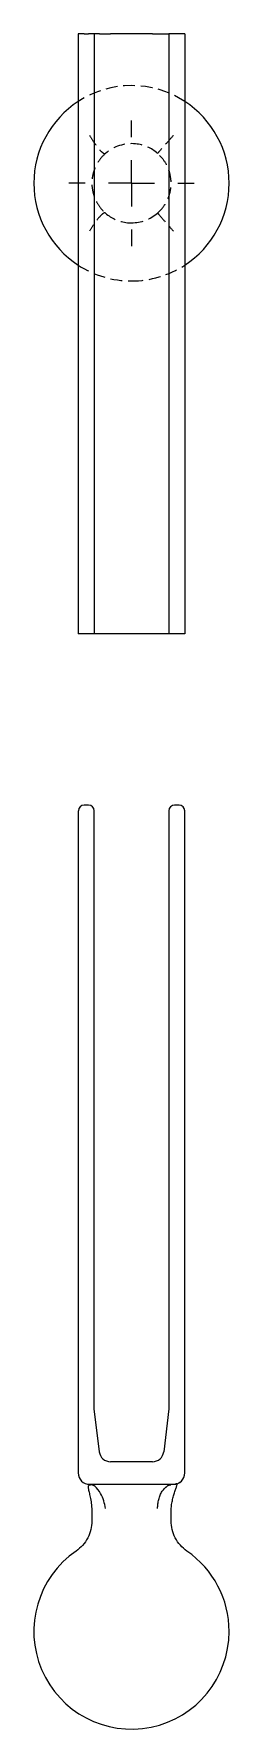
# Model space of a CAD drawing. Header units: millimetres. Extents: x 72 to 255, y 7 to 190.
# Drawn here: x 72.4 to 93.6, y 7 to 190.5 of the extents above.
import ezdxf

# ---------------------------------------------------------------- set-up
doc = ezdxf.new("R2010")
doc.units = ezdxf.units.MM
doc.linetypes.add('HIDDEN', pattern=[1.905, 1.27, -0.635])
doc.layers.add('10', color=7, linetype='Continuous')

# ---------------------------------------------------------------- blocks, each defined once
blk = doc.blocks.new('SW_CENTERMARKSYMBOL_0')
at = {"layer": '10', "color": 0}
for p, q in [((0, 5), (0, 6.79)), ((0, 0), (0, 2.5)), ((-5, 0), (-6.79, 0)), ((0, 0), (-2.5, 0)), ((0, 0), (0, -2.5)), ((0, 0), (2.5, 0)), ((5, 0), (6.79, 0)), ((0, -5), (0, -6.79))]:
    blk.add_line(p, q, dxfattribs=at)

msp = doc.modelspace()

# ---------------------------------------------------------------- linework, layer by layer
at = {"color": 7, "linetype": 'Continuous', "lineweight": 25}
for p, q in [((77.24, 190.47), (77.24, 125.53)), ((77.86, 190.47), (77.24, 190.47)), ((77.86, 190.47), (78.35, 190.47)), ((78.96, 190.47), (78.35, 190.47)), ((78.96, 190.47), (78.96, 125.53)), ((79.52, 190.47), (78.96, 190.47)), ((79.52, 190.47), (80.73, 190.47)), ((85.27, 190.47), (80.73, 190.47)), ((85.27, 190.47), (86.49, 190.47)), ((86.49, 190.47), (87.05, 190.47)), ((87.05, 190.47), (87.05, 125.53)), ((87.66, 190.47), (87.05, 190.47)), ((88.15, 190.47), (87.66, 190.47)), ((88.76, 190.47), (88.15, 190.47)), ((88.76, 190.47), (88.76, 125.53)), ((77.86, 125.53), (77.24, 125.53)), ((78.35, 125.53), (77.86, 125.53)), ((78.96, 125.53), (78.35, 125.53)), ((79.52, 125.53), (78.96, 125.53)), ((80.73, 125.53), (79.52, 125.53)), ((85.27, 125.53), (80.73, 125.53)), ((86.49, 125.53), (85.27, 125.53)), ((87.05, 125.53), (86.49, 125.53)), ((87.66, 125.53), (87.05, 125.53)), ((88.15, 125.53), (87.66, 125.53)), ((88.76, 125.53), (88.15, 125.53)), ((78.35, 107), (77.86, 107)), ((88.15, 107), (87.66, 107)), ((77.24, 106.39), (77.24, 34.72)), ((78.96, 41.66), (78.96, 106.39)), ((87.05, 106.39), (87.05, 41.66)), ((88.76, 34.72), (88.76, 106.39)), ((79.52, 37.02), (78.96, 41.66)), ((87.05, 41.66), (86.49, 37.02)), ((85.27, 35.94), (80.73, 35.94)), ((78.47, 33.49), (87.54, 33.49)), ((78.71, 30.49), (78.71, 29.52)), ((87.29, 29.52), (87.29, 30.49))]:
    msp.add_line(p, q, dxfattribs=at)
at = {"color": 7, "linetype": 'HIDDEN', "lineweight": 18}
msp.add_line((88.26, 33.73), (88.13, 33.67), dxfattribs=at)
for start, end in [(56.9621, 123.0015), (236.9985, 270), (270, 303.0379)]:
    msp.add_arc((83, 174.3), 10.57, start, end, dxfattribs=at)
at = {"color": 7, "linetype": 'Continuous', "lineweight": 25}
for centre, radius, start, end in [((83, 174.3), 10.57, 123.0015, 236.9985), ((83, 174.3), 10.57, 303.0379, 56.9621), ((77.86, 106.39), 0.613, 90.0832, 180), ((78.35, 106.39), 0.613, 360, 89.985), ((87.66, 106.39), 0.613, 90.015, 180), ((88.15, 106.39), 0.613, 0, 89.9168), ((80.73, 37.17), 1.23, 186.8427, 270), ((85.27, 37.17), 1.23, 270, 353.1573), ((78.47, 34.72), 1.23, 180, 270), ((87.54, 34.72), 1.23, 270, 0), ((83, 17.57), 10.57, 124.5629, 0), ((83, 17.57), 10.57, 0, 55.4094)]:
    msp.add_arc(centre, radius, start, end, dxfattribs=at)
at = {"color": 7, "linetype": 'HIDDEN', "lineweight": 18}
for points, knots in [([(78.47, 179.49), (78.64, 179.19), (79.05, 178.53), (79.64, 177.8), (80.02, 177.5), (80.14, 177.5), (80.18, 177.53)], [0, 0, 0, 0, 0.285714, 0.571429, 0.785714, 1, 1, 1, 1]), ([(85.82, 177.53), (85.16, 178.11), (83.19, 178.97), (81.06, 178.3), (80.18, 177.53)], [-3.860572, -3.860572, -3.860572, -3.860572, -3.24477, -2.423699, -2.423699, -2.423699, -2.423699]), ([(87.54, 179.48), (87.31, 179.22), (86.8, 178.65), (86.02, 177.75), (85.82, 177.53), (85.82, 177.53)], [0, 0, 0, 0, 0.285714, 0.571429, 1, 1, 1, 1]), ([(80.18, 177.53), (79.92, 177.3), (79.45, 176.78), (79.04, 176.01), (78.83, 175.34), (78.7, 174.65), (78.7, 173.78), (78.96, 172.75), (79.45, 171.82), (79.92, 171.3), (80.18, 171.07)], [-2.423699, -2.423699, -2.423699, -2.423699, -2.180013, -1.936326, -1.814483, -1.69264, -1.448953, -1.205266, -0.96158, -0.717893, -0.717893, -0.717893, -0.717893]), ([(85.82, 171.08), (86.03, 171.25), (86.48, 171.73), (86.9, 172.46), (87.12, 173.08), (87.21, 173.45), (87.27, 173.83), (87.3, 174.3), (87.25, 175.06), (87, 175.98), (86.48, 176.87), (86.03, 177.35), (85.82, 177.53)], [-5.564219, -5.564219, -5.564219, -5.564219, -5.37492, -5.110187, -4.97782, -4.911637, -4.845454, -4.713087, -4.580721, -4.315988, -4.051255, -3.860546, -3.860546, -3.860546, -3.860546]), ([(80.18, 171.07), (80.14, 171.11), (80.02, 171.11), (79.64, 170.8), (79.05, 170.07), (78.64, 169.42), (78.47, 169.12)], [0, 0, 0, 0, 0.214286, 0.428571, 0.714286, 1, 1, 1, 1]), ([(80.18, 171.07), (80.84, 170.49), (81.83, 170.06), (82.85, 170.01), (83, 170.02)], [-0.7178933, -0.7178933, -0.7178933, -0.7178933, -0.1020906, 0.0000689, 0.0000689, 0.0000689, 0.0000689]), ([(85.82, 171.08), (85.82, 171.08), (86.02, 170.85), (86.8, 169.96), (87.31, 169.38), (87.54, 169.12)], [0, 0, 0, 0, 0.428571, 0.714286, 1, 1, 1, 1]), ([(78.71, 33.45), (78.63, 33.43), (78.45, 33.4), (78.35, 33.38), (78.34, 33.33), (78.34, 33.32)], [0, 0, 0, 0, 0.426208, 0.899977, 1, 1, 1, 1]), ([(87.54, 33.49), (87.43, 33.48), (87.22, 33.47), (86.9, 33.33), (86.7, 33.16), (86.6, 33.07)], [0, 0, 0, 0, 0.316361, 0.650646, 1, 1, 1, 1]), ([(87.92, 33.57), (87.87, 33.54), (87.73, 33.46), (87.45, 33.47), (87.27, 33.49)], [0, 0, 0, 0, 0.335329, 1, 1, 1, 1])]:
    msp.add_open_spline(points, degree=3, knots=knots, dxfattribs=at)
msp.add_open_spline([(83, 170.02), (84.03, 170.02), (85.05, 170.4), (85.82, 171.08)], degree=3, dxfattribs=at)
at = {"color": 7, "linetype": 'Continuous', "lineweight": 25}
for points, knots in [([(78.34, 33.32), (78.32, 33.29), (78.29, 33.23), (78.33, 32.97), (78.43, 32.55), (78.56, 31.97), (78.68, 31.26), (78.7, 30.75), (78.71, 30.49)], [0, 0, 0, 0, 0.133375, 0.309967, 0.489635, 0.662034, 0.828454, 1, 1, 1, 1]), ([(80.18, 30.89), (80.14, 31.15), (80.02, 31.71), (79.64, 32.62), (79.15, 33.23), (78.82, 33.41), (78.71, 33.45)], [0.125, 0.125, 0.125, 0.125, 0.3392857, 0.5535714, 0.8392857, 1, 1, 1, 1]), ([(85.82, 30.89), (85.83, 31.05), (85.84, 31.38), (85.94, 31.86), (86.09, 32.33), (86.32, 32.75), (86.59, 33.08), (86.9, 33.32), (87.13, 33.44), (87.25, 33.45), (87.27, 33.46)], [0, 0, 0, 0, 0.1300711, 0.2677409, 0.4100026, 0.5553373, 0.7017504, 0.8448439, 0.9817382, 1, 1, 1, 1]), ([(87.29, 30.49), (87.29, 30.67), (87.3, 31.05), (87.39, 31.6), (87.52, 32.14), (87.66, 32.63), (87.8, 33.05), (87.92, 33.37), (88, 33.56), (88.01, 33.58), (88.01, 33.58)], [0, 0, 0, 0, 0.098863, 0.196497, 0.298108, 0.412144, 0.545098, 0.696296, 0.857744, 1, 1, 1, 1]), ([(78.71, 29.52), (78.69, 29.21), (78.65, 28.57), (78.29, 27.67), (77.75, 26.86), (77.25, 26.46), (77.01, 26.27)], [0, 0, 0, 0, 0.246811, 0.500071, 0.753413, 1, 1, 1, 1]), ([(89, 26.27), (88.75, 26.46), (88.26, 26.86), (87.71, 27.67), (87.36, 28.57), (87.31, 29.21), (87.29, 29.52)], [0, 0, 0, 0, 0.2466809, 0.5000214, 0.7532485, 1, 1, 1, 1]), ([(89, 26.27), (89, 26.27), (89, 26.27), (89, 26.27), (88.99, 26.27)], [0, 0, 0, 0, 0.0794087, 1, 1, 1, 1])]:
    msp.add_open_spline(points, degree=3, knots=knots, dxfattribs=at)

# ---------------------------------------------------------------- block references
at = {"layer": '10'}
msp.add_blockref('SW_CENTERMARKSYMBOL_0', (83, 174.3), dxfattribs=at)

doc.saveas('drawing.dxf')
